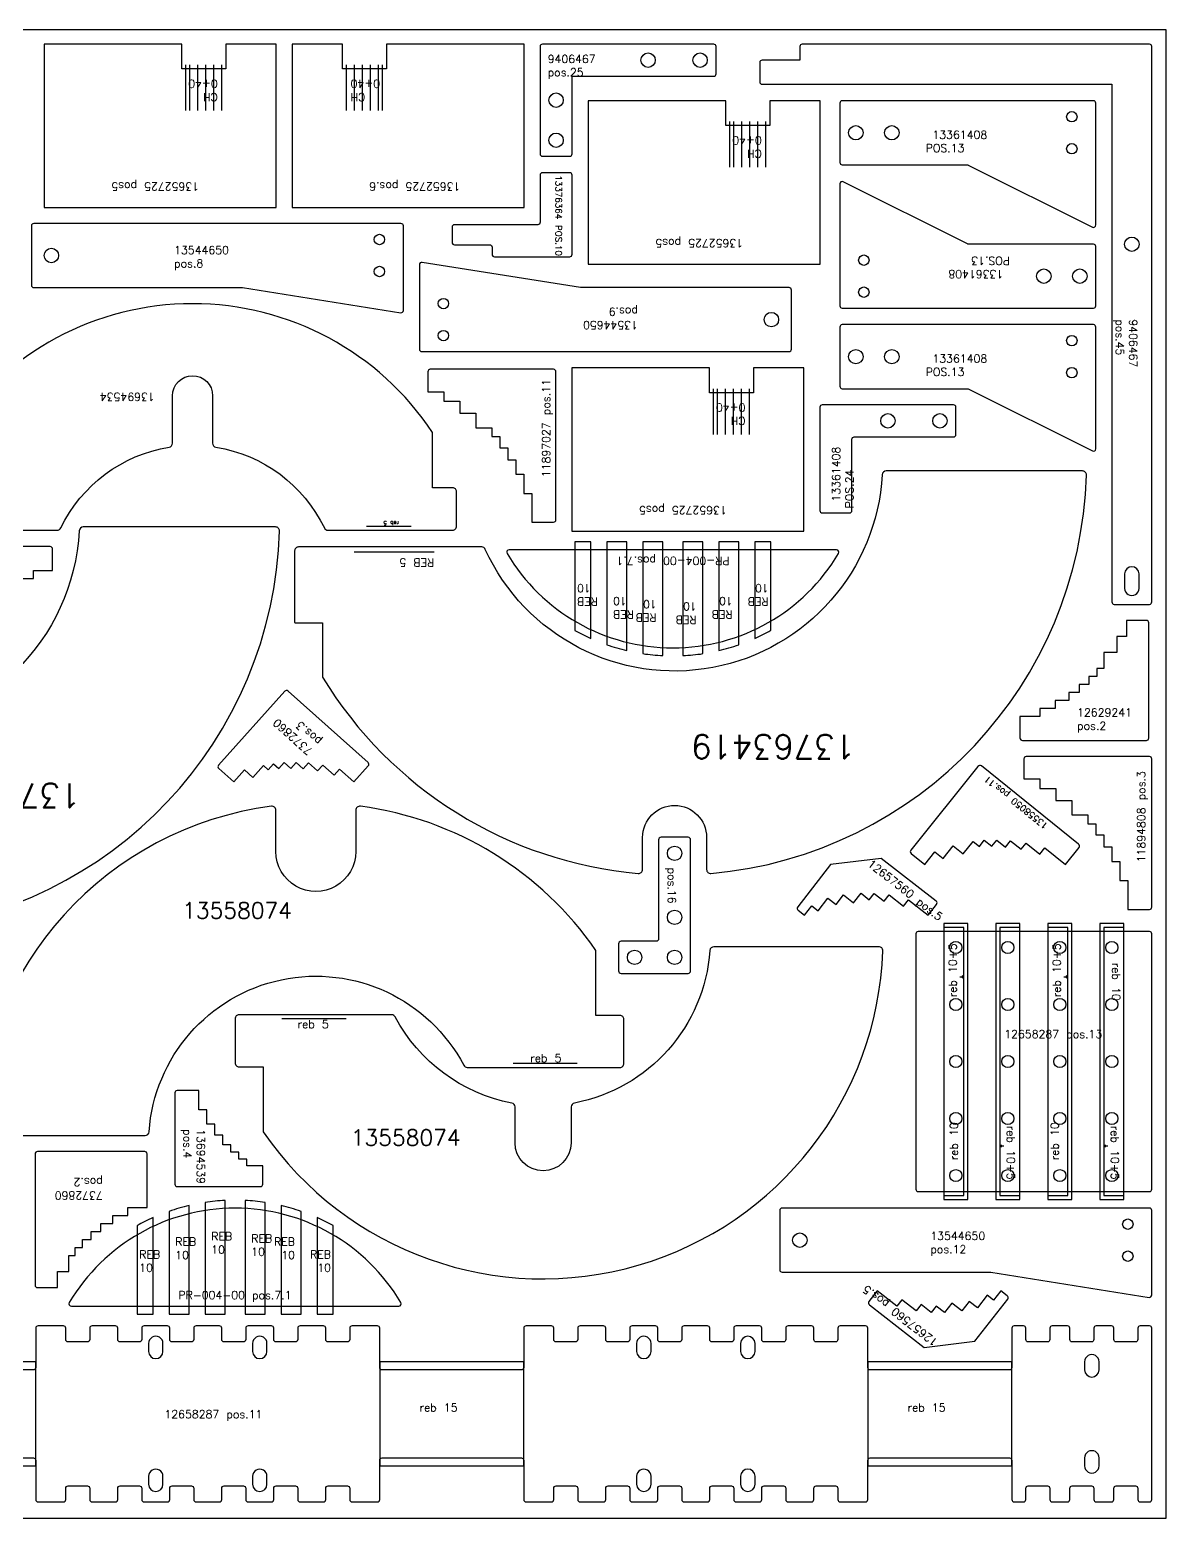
# Model space of a CAD drawing. Header units: millimetres. Extents: x 2625 to 5125, y -105 to 1860.
# Drawn here: x 3704 to 5125, y 0 to 1860 of the extents above; entities that cross this region are included whole.
import ezdxf

# ---------------------------------------------------------------- set-up
doc = ezdxf.new("R2010")
doc.units = ezdxf.units.MM
for name, color, linetype in [('11894808', 7, 'Continuous'), ('11897027', 7, 'Continuous'), ('12629241', 7, 'Continuous'), ('12657560', 7, 'Continuous'), ('12658287', 7, 'Continuous'), ('13361408v0', 7, 'Continuous'), ('13376364v01', 7, 'Continuous'), ('13544650v0', 7, 'Continuous'), ('13558074', 7, 'Continuous'), ('13694534', 7, 'Continuous'), ('13694539', 7, 'Continuous'), ('13723712v0', 7, 'Continuous'), ('13760863', 7, 'Continuous'), ('13763419', 7, 'Continuous'), ('Chanfro', 7, 'Continuous'), ('Des.', 7, 'Continuous'), ('PR-004-00', 7, 'Continuous'), ('Rebaixo', 7, 'Continuous'), ('sheet', 24, 'Continuous'), ('Texto', 7, 'Continuous')]:
    doc.layers.add(name, color=color, linetype=linetype)
doc.styles.get("Standard").update_dxf_attribs({"font": 'txt.shx'})

msp = doc.modelspace()

# ---------------------------------------------------------------- linework, layer by layer
at = {"color": 2}
for points in [[(3722.4, 1638), (4012.4, 1638), (4012.4, 1842), (3949.4, 1842), (3949.4, 1811), (3894.4, 1811), (3894.4, 1842), (3722.4, 1842)], [(4322.4, 1638), (4322.4, 1842), (4150.4, 1842), (4150.4, 1811), (4095.4, 1811), (4095.4, 1842), (4032.4, 1842), (4032.4, 1638)], [(4402.4, 1567.3), (4692.4, 1567.3), (4692.4, 1771.3), (4629.4, 1771.3), (4629.4, 1740.3), (4574.4, 1740.3), (4574.4, 1771.3), (4402.4, 1771.3)], [(4382.1, 1233.4), (4672.1, 1233.4), (4672.1, 1437.4), (4609.1, 1437.4), (4609.1, 1406.4), (4554.1, 1406.4), (4554.1, 1437.4), (4382.1, 1437.4)]]:
    msp.add_lwpolyline(points, close=True, dxfattribs=at)
for points in [[(4109.6, 920.1), (4127.5, 940.2, 0.414214), (4127.3, 944.4), (4027.3, 1033.7, 0.414214), (4023.1, 1033.4), (3940.5, 941, 0.414214), (3940.8, 936.7), (3959.4, 920.1), (3972.7, 935), (3983.2, 925.7), (3996.5, 940.6), (4002.5, 935.2), (4009.1, 942.7), (4015.8, 936.7), (4022.5, 944.2), (4030.7, 936.8), (4037.4, 944.3), (4046.3, 936.3), (4053, 943.8), (4064.2, 933.8), (4070.8, 941.2), (4085, 928.6), (4091.7, 936)], [(3851.2, 388.2), (3851.2, 455.2, 0.414214), (3848.2, 458.2), (3714.2, 458.2, 0.414214), (3711.2, 455.2), (3711.2, 291.2, 0.414214), (3714.2, 288.2), (3739.2, 288.2), (3739.2, 308.2), (3753.2, 308.2), (3753.2, 328.2), (3761.2, 328.2), (3761.2, 338.2), (3770.2, 338.2), (3770.2, 348.2), (3781.2, 348.2), (3781.2, 358.2), (3793.2, 358.2), (3793.2, 368.2), (3808.2, 368.2), (3808.2, 378.2), (3827.2, 378.2), (3827.2, 388.2)]]:
    msp.add_lwpolyline(points, format="xyb", close=True, dxfattribs=at)
at = {"layer": '11894808', "color": 2}
msp.add_lwpolyline([(5107, 948.8, 0.414214), (5104, 951.8), (4950, 951.8, 0.414214), (4947, 948.8), (4947, 923.8), (4967, 923.8), (4967, 911.8), (4987, 911.8), (4987, 896.8), (5007, 896.8), (5007, 878.8), (5027, 878.8), (5027, 867.8), (5037, 867.8), (5037, 853.8), (5047, 853.8), (5047, 838.8), (5057, 838.8), (5057, 820.8), (5067, 820.8), (5067, 796.8), (5077, 796.8), (5077, 760.8), (5104, 760.8, 0.414214), (5107, 763.8)], format="xyb", close=True, dxfattribs=at)
at = {"layer": '11897027', "color": 2}
msp.add_lwpolyline([(4362.1, 1247.7), (4362.1, 1432.7, 0.414214), (4359.1, 1435.7), (4205.1, 1435.7, 0.414214), (4202.1, 1432.7), (4202.1, 1407.7), (4222.1, 1407.7), (4222.1, 1395.7), (4242.1, 1395.7), (4242.1, 1380.7), (4262.1, 1380.7), (4262.1, 1362.7), (4282.1, 1362.7), (4282.1, 1351.7), (4292.1, 1351.7), (4292.1, 1337.7), (4302.1, 1337.7), (4302.1, 1322.7), (4312.1, 1322.7), (4312.1, 1304.7), (4322.1, 1304.7), (4322.1, 1280.7), (4332.1, 1280.7), (4332.1, 1244.7), (4359.1, 1244.7, 0.414214)], format="xyb", close=True, dxfattribs=at)
at = {"layer": '12629241', "color": 2}
msp.add_lwpolyline([(4942.2, 1001.9), (4942.2, 974.9, 0.414214), (4945.2, 971.9), (5100.2, 971.9, 0.414214), (5103.2, 974.9), (5103.2, 1118.9, 0.414214), (5100.2, 1121.9), (5075.2, 1121.9), (5075.2, 1101.9), (5063.2, 1101.9), (5063.2, 1081.9), (5047.2, 1081.9), (5047.2, 1061.9), (5038.2, 1061.9), (5038.2, 1051.9), (5028.2, 1051.9), (5028.2, 1041.9), (5016.2, 1041.9), (5016.2, 1031.9), (5003.2, 1031.9), (5003.2, 1021.9), (4986.2, 1021.9), (4986.2, 1011.9), (4967.2, 1011.9), (4967.2, 1001.9)], format="xyb", close=True, dxfattribs=at)
at = {"layer": '12657560', "color": 2}
for points in [[(4827.4, 753.5), (4837.9, 767, 0.414214), (4837.3, 771.2), (4768.7, 824.6), (4705.5, 816.8), (4664.4, 763.9, 0.414214), (4664.9, 759.7), (4672.8, 753.5), (4682, 765.4), (4689.9, 759.2), (4702.2, 775), (4712.4, 767), (4721.7, 778.9), (4734.3, 769), (4743.5, 780.9), (4753.7, 772.9), (4759.9, 780.8), (4772.5, 770.9), (4778.7, 778.8), (4796.8, 764.7), (4803, 772.6)], [(4763.8, 284.3), (4753.3, 270.9, 0.414214), (4753.9, 266.7), (4822.5, 213.2), (4885.7, 221.1), (4926.8, 273.9, 0.414214), (4926.3, 278.1), (4918.4, 284.3), (4909.2, 272.4), (4901.3, 278.6), (4889, 262.8), (4878.8, 270.8), (4869.5, 259), (4856.9, 268.8), (4847.7, 257), (4837.4, 264.9), (4831.3, 257.1), (4818.7, 266.9), (4812.5, 259), (4794.4, 273.1), (4788.2, 265.2)]]:
    msp.add_lwpolyline(points, format="xyb", close=True, dxfattribs=at)
at = {"layer": '12658287', "color": 1}
for p, q in [((4921.8, 465.1), (4917, 465.1)), ((5051.8, 465.1), (5047, 465.1))]:
    msp.add_line(p, q, dxfattribs=at)
for points in [[(5104, 733.2), (4815, 733.2, 0.414214), (4812, 730.2), (4812, 411.2, 0.414214), (4815, 408.2), (5104, 408.2, 0.414214), (5107, 411.2), (5107, 730.2, 0.414214)], [(3853, 208.4, 0.999983), (3871, 208.4), (3871, 218.4, 1.000017), (3853, 218.4)], [(3983, 208.4, 0.999981), (4001, 208.4), (4001, 218.4, 1.000014), (3983, 218.4)], [(4463, 208.4, 0.999981), (4481, 208.4), (4481, 218.4, 1.000014), (4463, 218.4)], [(4593, 208.4, 0.999986), (4611, 208.4), (4611, 218.4, 0.99998), (4593, 218.4)], [(5023, 185.4, 0.999983), (5041, 185.4), (5041, 195.4, 1.000032), (5023, 195.4)], [(5041, 75.4, 1.000017), (5023, 75.4), (5023, 65.4, 1.000021), (5041, 65.4)], [(3871, 52.4, 1.000017), (3853, 52.4), (3853, 42.4, 0.999983), (3871, 42.4)], [(4001, 52.4, 1.000014), (3983, 52.4), (3983, 42.4, 0.999981), (4001, 42.4)], [(4481, 52.4, 1.000014), (4463, 52.4), (4463, 42.4, 0.999981), (4481, 42.4)], [(4611, 52.4, 0.99998), (4593, 52.4), (4593, 42.4, 0.999986), (4611, 42.4)]]:
    msp.add_lwpolyline(points, format="xyb", close=True, dxfattribs=at)
msp.add_lwpolyline([(3535, 75.4), (3709, 75.4, -0.414214), (3712, 72.4), (3712, 23.4, 0.414214), (3715, 20.4), (3746.5, 20.4, 0.414214), (3749.5, 23.4), (3749.5, 37.4, -0.414214), (3752.5, 40.4), (3776.5, 40.4, -0.414214), (3779.5, 37.4), (3779.5, 23.4, 0.414214), (3782.5, 20.4), (3811.5, 20.4, 0.414214), (3814.5, 23.4), (3814.5, 37.4, -0.414214), (3817.5, 40.4), (3841.5, 40.4, -0.414214), (3844.5, 37.4), (3844.5, 23.4, 0.414214), (3847.5, 20.4), (3876.5, 20.4, 0.414214), (3879.5, 23.4), (3879.5, 37.4, -0.414214), (3882.5, 40.4), (3906.5, 40.4, -0.414214), (3909.5, 37.4), (3909.5, 23.4, 0.414214), (3912.5, 20.4), (3941.5, 20.4, 0.414214), (3944.5, 23.4), (3944.5, 37.4, -0.414214), (3947.5, 40.4), (3971.5, 40.4, -0.414214), (3974.5, 37.4), (3974.5, 23.4, 0.414214), (3977.5, 20.4), (4006.5, 20.4, 0.414214), (4009.5, 23.4), (4009.5, 37.4, -0.414214), (4012.5, 40.4), (4036.5, 40.4, -0.414214), (4039.5, 37.4), (4039.5, 23.4, 0.414214), (4042.5, 20.4), (4071.5, 20.4, 0.414214), (4074.5, 23.4), (4074.5, 37.4, -0.414214), (4077.5, 40.4), (4101.5, 40.4, -0.414214), (4104.5, 37.4), (4104.5, 23.4, 0.414214), (4107.5, 20.4), (4139, 20.4, 0.414214), (4142, 23.4), (4142, 72.4, -0.414214), (4145, 75.4), (4319, 75.4, -0.414214), (4322, 72.4), (4322, 23.4, 0.414214), (4325, 20.4), (4356.5, 20.4, 0.414214), (4359.5, 23.4), (4359.5, 37.4, -0.414214), (4362.5, 40.4), (4386.5, 40.4, -0.414214), (4389.5, 37.4), (4389.5, 23.4, 0.414214), (4392.5, 20.4), (4421.5, 20.4, 0.414214), (4424.5, 23.4), (4424.5, 37.4, -0.414214), (4427.5, 40.4), (4451.5, 40.4, -0.414214), (4454.5, 37.4), (4454.5, 23.4, 0.414214), (4457.5, 20.4), (4486.5, 20.4, 0.414214), (4489.5, 23.4), (4489.5, 37.4, -0.414214), (4492.5, 40.4), (4516.5, 40.4, -0.414214), (4519.5, 37.4), (4519.5, 23.4, 0.414214), (4522.5, 20.4), (4551.5, 20.4, 0.414214), (4554.5, 23.4), (4554.5, 37.4, -0.414214), (4557.5, 40.4), (4581.5, 40.4, -0.414214), (4584.5, 37.4), (4584.5, 23.4, 0.414214), (4587.5, 20.4), (4616.5, 20.4, 0.414214), (4619.5, 23.4), (4619.5, 37.4, -0.414214), (4622.5, 40.4), (4646.5, 40.4, -0.414214), (4649.5, 37.4), (4649.5, 23.4, 0.414214), (4652.5, 20.4), (4681.5, 20.4, 0.414214), (4684.5, 23.4), (4684.5, 37.4, -0.414214), (4687.5, 40.4), (4711.5, 40.4, -0.414214), (4714.5, 37.4), (4714.5, 23.4, 0.414214), (4717.5, 20.4), (4749, 20.4, 0.414214), (4752, 23.4), (4752, 72.4, -0.414214), (4755, 75.4), (4929, 75.4, -0.414214), (4932, 72.4), (4932, 23.4, 0.414214), (4935, 20.4), (4946.5, 20.4, 0.414214), (4949.5, 23.4), (4949.5, 37.4, -0.414214), (4952.5, 40.4), (4976.5, 40.4, -0.414214), (4979.5, 37.4), (4979.5, 23.4, 0.414214), (4982.5, 20.4), (5001.5, 20.4, 0.414214), (5004.5, 23.4), (5004.5, 37.4, -0.414214), (5007.5, 40.4), (5031.5, 40.4, -0.414214), (5034.5, 37.4), (5034.5, 23.4, 0.414214), (5037.5, 20.4), (5056.5, 20.4, 0.414214), (5059.5, 23.4), (5059.5, 37.4, -0.414214), (5062.5, 40.4), (5086.5, 40.4, -0.414214), (5089.5, 37.4), (5089.5, 23.4, 0.414214), (5092.5, 20.4), (5104, 20.4, 0.414214), (5107, 23.4), (5107, 237.4, 0.414214), (5104, 240.4), (5092.5, 240.4, 0.414214), (5089.5, 237.4), (5089.5, 223.4, -0.414214), (5086.5, 220.4), (5062.5, 220.4, -0.414214), (5059.5, 223.4), (5059.5, 237.4, 0.414214), (5056.5, 240.4), (5037.5, 240.4, 0.414214), (5034.5, 237.4), (5034.5, 223.4, -0.414214), (5031.5, 220.4), (5007.5, 220.4, -0.414214), (5004.5, 223.4), (5004.5, 237.4, 0.414214), (5001.5, 240.4), (4982.5, 240.4, 0.414214), (4979.5, 237.4), (4979.5, 223.4, -0.414214), (4976.5, 220.4), (4952.5, 220.4, -0.414214), (4949.5, 223.4), (4949.5, 237.4, 0.414214), (4946.5, 240.4), (4935, 240.4, 0.414214), (4932, 237.4), (4932, 188.4, -0.414214), (4929, 185.4), (4755, 185.4, -0.414214), (4752, 188.4), (4752, 237.4, 0.414214), (4749, 240.4), (4717.5, 240.4, 0.414214), (4714.5, 237.4), (4714.5, 223.4, -0.414214), (4711.5, 220.4), (4687.5, 220.4, -0.414214), (4684.5, 223.4), (4684.5, 237.4, 0.414214), (4681.5, 240.4), (4652.5, 240.4, 0.414214), (4649.5, 237.4), (4649.5, 223.4, -0.414214), (4646.5, 220.4), (4622.5, 220.4, -0.414214), (4619.5, 223.4), (4619.5, 237.4, 0.414214), (4616.5, 240.4), (4587.5, 240.4, 0.414214), (4584.5, 237.4), (4584.5, 223.4, -0.414214), (4581.5, 220.4), (4557.5, 220.4, -0.414214), (4554.5, 223.4), (4554.5, 237.4, 0.414214), (4551.5, 240.4), (4522.5, 240.4, 0.414214), (4519.5, 237.4), (4519.5, 223.4, -0.414214), (4516.5, 220.4), (4492.5, 220.4, -0.414214), (4489.5, 223.4), (4489.5, 237.4, 0.414214), (4486.5, 240.4), (4457.5, 240.4, 0.414214), (4454.5, 237.4), (4454.5, 223.4, -0.414214), (4451.5, 220.4), (4427.5, 220.4, -0.414214), (4424.5, 223.4), (4424.5, 237.4, 0.414214), (4421.5, 240.4), (4392.5, 240.4, 0.414214), (4389.5, 237.4), (4389.5, 223.4, -0.414214), (4386.5, 220.4), (4362.5, 220.4, -0.414214), (4359.5, 223.4), (4359.5, 237.4, 0.414214), (4356.5, 240.4), (4325, 240.4, 0.414214), (4322, 237.4), (4322, 188.4, -0.414214), (4319, 185.4), (4145, 185.4, -0.414214), (4142, 188.4), (4142, 237.4, 0.414214), (4139, 240.4), (4107.5, 240.4, 0.414214), (4104.5, 237.4), (4104.5, 223.4, -0.414214), (4101.5, 220.4), (4077.5, 220.4, -0.414214), (4074.5, 223.4), (4074.5, 237.4, 0.414214), (4071.5, 240.4), (4042.5, 240.4, 0.414214), (4039.5, 237.4), (4039.5, 223.4, -0.414214), (4036.5, 220.4), (4012.5, 220.4, -0.414214), (4009.5, 223.4), (4009.5, 237.4, 0.414214), (4006.5, 240.4), (3977.5, 240.4, 0.414214), (3974.5, 237.4), (3974.5, 223.4, -0.414214), (3971.5, 220.4), (3947.5, 220.4, -0.414214), (3944.5, 223.4), (3944.5, 237.4, 0.414214), (3941.5, 240.4), (3912.5, 240.4, 0.414214), (3909.5, 237.4), (3909.5, 223.4, -0.414214), (3906.5, 220.4), (3882.5, 220.4, -0.414214), (3879.5, 223.4), (3879.5, 237.4, 0.414214), (3876.5, 240.4), (3847.5, 240.4, 0.414214), (3844.5, 237.4), (3844.5, 223.4, -0.414214), (3841.5, 220.4), (3817.5, 220.4, -0.414214), (3814.5, 223.4), (3814.5, 237.4, 0.414214), (3811.5, 240.4), (3782.5, 240.4, 0.414214), (3779.5, 237.4), (3779.5, 223.4, -0.414214), (3776.5, 220.4), (3752.5, 220.4, -0.414214), (3749.5, 223.4), (3749.5, 237.4, 0.414214), (3746.5, 240.4), (3715, 240.4, 0.414214), (3712, 237.4), (3712, 188.4, -0.414214), (3709, 185.4), (3535, 185.4, -0.414214)], format="xyb", dxfattribs=at)
at = {"layer": '12658287', "color": 1, "linetype": 'Continuous', "lineweight": 25}
for centre in [(4862, 713.2), (4927, 713.2), (4992, 713.2), (5057, 713.2), (4862, 642), (4927, 642), (4992, 642), (5057, 642), (4862, 570.7), (4927, 570.7), (4992, 570.7), (5057, 570.7), (4862, 499.5), (4927, 499.5), (4992, 499.5), (5057, 499.5), (4862, 428.2), (4927, 428.2), (4992, 428.2), (5057, 428.2)]:
    msp.add_circle(centre, 7.5, dxfattribs=at)
at = {"layer": '13361408v0', "color": 2}
for points in [[(4717, 1694.3, 0.414214), (4720, 1691.3), (4876.3, 1691.3, -0.116434), (4877.6, 1690.9), (5032.7, 1613.4, 0.557537), (5037, 1616.1), (5037, 1768.3, 0.414214), (5034, 1771.3), (4720, 1771.3, 0.414214), (4717, 1768.3)], [(5037, 1589.1, 0.414214), (5034, 1592.1), (4877.7, 1592.1, -0.116434), (4876.4, 1592.5), (4721.3, 1670, 0.557537), (4717, 1667.3), (4717, 1515.1, 0.414214), (4720, 1512.1), (5034, 1512.1, 0.414214), (5037, 1515.1)], [(4717, 1414.5, 0.414214), (4720, 1411.5), (4876.3, 1411.5, -0.116434), (4877.6, 1411.2), (5032.7, 1333.7, 0.557537), (5037, 1336.3), (5037, 1488.5, 0.414214), (5034, 1491.5), (4720, 1491.5, 0.414214), (4717, 1488.5)], [(4695.1, 1256.3), (4729.1, 1256.3, 0.414214), (4732.1, 1259.3), (4732.1, 1348.3, -0.414214), (4735.1, 1351.3), (4859.1, 1351.3, 0.414214), (4862.1, 1354.3), (4862.1, 1388.3, 0.414214), (4859.1, 1391.3), (4695.1, 1391.3, 0.414214), (4692.1, 1388.3), (4692.1, 1259.3, 0.414214)]]:
    msp.add_lwpolyline(points, format="xyb", close=True, dxfattribs=at)
for centre, radius in [((5007, 1751.3), 6.5), ((4737, 1731.3), 9), ((4782, 1731.3), 9), ((5007, 1711.3), 6.5), ((4747, 1572.1), 6.5), ((4972, 1552.1), 9), ((5017, 1552.1), 9), ((4747, 1532.1), 6.5), ((5007, 1471.5), 6.5), ((4737, 1451.5), 9), ((4782, 1451.5), 9), ((5007, 1431.5), 6.5), ((4777.1, 1371.3), 9), ((4842.1, 1371.3), 9)]:
    msp.add_circle(centre, radius, dxfattribs=at)
at = {"layer": '13376364v01', "color": 2}
msp.add_lwpolyline([(4379.4, 1681.4), (4345.4, 1681.4, 0.414214), (4342.4, 1678.4), (4342.4, 1619.4, -0.414214), (4339.4, 1616.4), (4235.4, 1616.4, 0.414214), (4232.4, 1613.4), (4232.4, 1594.4, 0.414214), (4235.4, 1591.4), (4279.4, 1591.4, -0.414214), (4282.4, 1588.4), (4282.4, 1579.4, 0.414214), (4285.4, 1576.4), (4379.4, 1576.4, 0.414214), (4382.4, 1579.4), (4382.4, 1678.4, 0.414214)], format="xyb", close=True, dxfattribs=at)
at = {"layer": '13544650v0', "color": 2}
for points in [[(3706.5, 1540.9, 0.414214), (3709.5, 1537.9), (3969.8, 1537.9, -0.039399), (3970.3, 1537.8), (4168.1, 1506.4, 0.461138), (4171.5, 1509.4), (4171.5, 1614.9, 0.414214), (4168.5, 1617.9), (3709.5, 1617.9, 0.414214), (3706.5, 1614.9)], [(4656.5, 1534.8, 0.414214), (4653.5, 1537.8), (4393.2, 1537.8, -0.039399), (4392.8, 1537.9), (4195, 1569.3, 0.461138), (4191.5, 1566.3), (4191.5, 1460.8, 0.414214), (4194.5, 1457.8), (4653.5, 1457.8, 0.414214), (4656.5, 1460.8)], [(4642, 310.5, 0.414214), (4645, 307.5), (4905.3, 307.5, -0.039399), (4905.8, 307.4), (5103.5, 276, 0.461138), (5107, 279), (5107, 384.5, 0.414214), (5104, 387.5), (4645, 387.5, 0.414214), (4642, 384.5)]]:
    msp.add_lwpolyline(points, format="xyb", close=True, dxfattribs=at)
for centre, radius in [((4141.5, 1597.9), 6.5), ((3731.5, 1577.9), 9), ((4141.5, 1557.9), 6.5), ((4221.5, 1517.8), 6.5), ((4631.5, 1497.8), 9), ((4221.5, 1477.8), 6.5), ((5077, 367.5), 6.5), ((4667, 347.5), 9), ((5077, 327.5), 6.5)]:
    msp.add_circle(centre, radius, dxfattribs=at)
at = {"layer": '13558074', "color": 2}
for points in [[(4442.1, 563.3, 0.414214), (4447.1, 568.3), (4447.1, 623.3, 0.414214), (4442.1, 628.3), (4412.1, 628.3), (4412.1, 709.4, 0.212169), (4117.8, 889.7, 0.453224), (4112.1, 884.7), (4112.1, 833.3, -1.000001), (4012.1, 833.3), (4012.1, 884.7, 0.453224), (4006.5, 889.7, 0.36609), (3637.4, 483.5, 0.424715), (3642.4, 478.3), (3848.7, 478.3, 0.393813), (3853.6, 483, -0.75439), (4246.9, 566, 0.27799), (4251.3, 563.3)], [(4156.9, 629.1), (3966.1, 629.1, 0.414214), (3961.1, 624.1), (3961.1, 569.1, 0.414214), (3966.1, 564.1), (3996.1, 564.1), (3996.1, 483, 0.722503), (4770.8, 709, 0.424715), (4765.8, 714.1), (4559.6, 714.1, 0.393813), (4554.6, 709.5, -0.340466), (4385.2, 518.8, 0.360156), (4381.1, 513.9), (4381.1, 469.1, -0.999995), (4311.1, 469.1), (4311.1, 513.9, 0.360156), (4307.1, 518.8, -0.227968), (4161.3, 626.5, 0.27799)]]:
    msp.add_lwpolyline(points, format="xyb", close=True, dxfattribs=at)
at = {"layer": '13694534', "color": 2}
msp.add_lwpolyline([(4077.2, 1234.7), (4233, 1234.7, 0.414214), (4238, 1239.7), (4238, 1282.7, 0.414214), (4233, 1287.7), (4208, 1287.7), (4208, 1356.7, 0.536675), (3608, 1356.7), (3608, 1287.7), (3583, 1287.7, 0.414214), (3578, 1282.7), (3578, 1239.7, 0.414214), (3583, 1234.7), (3738.8, 1234.7, 0.287408), (3743.3, 1237.5, -0.244504), (3878.8, 1338.4, 0.368017), (3883, 1343.3), (3883, 1402.7, -0.999993), (3933, 1402.7), (3933, 1343.3, 0.368017), (3937.2, 1338.4, -0.244504), (4072.7, 1237.5, 0.287408)], format="xyb", close=True, dxfattribs=at)
at = {"layer": '13694539', "color": 2}
for points in [[(3733, 1184.1), (3733, 1211.1, 0.414214), (3730, 1214.1), (3616, 1214.1, 0.414214), (3613, 1211.1), (3613, 1107.1, 0.414214), (3616, 1104.1), (3639, 1104.1), (3639, 1124.1), (3647, 1124.1), (3647, 1134.1), (3656, 1134.1), (3656, 1144.1), (3665, 1144.1), (3665, 1154.1), (3677, 1154.1), (3677, 1164.1), (3691, 1164.1), (3691, 1174.1), (3709, 1174.1), (3709, 1184.1)], [(3915.8, 534.5), (3888.8, 534.5, 0.414214), (3885.8, 531.5), (3885.8, 417.5, 0.414214), (3888.8, 414.5), (3992.8, 414.5, 0.414214), (3995.8, 417.5), (3995.8, 440.5), (3975.8, 440.5), (3975.8, 448.5), (3965.8, 448.5), (3965.8, 457.5), (3955.8, 457.5), (3955.8, 466.5), (3945.8, 466.5), (3945.8, 478.5), (3935.8, 478.5), (3935.8, 492.5), (3925.8, 492.5), (3925.8, 510.5), (3915.8, 510.5)]]:
    msp.add_lwpolyline(points, format="xyb", close=True, dxfattribs=at)
at = {"layer": '13723712v0', "color": 2}
msp.add_lwpolyline([(4530.5, 683.9), (4530.5, 847.9, 0.414214), (4527.5, 850.9), (4493.5, 850.9, 0.414214), (4490.5, 847.9), (4490.5, 723.9, -0.414214), (4487.5, 720.9), (4443.5, 720.9, 0.414214), (4440.5, 717.9), (4440.5, 683.9, 0.414214), (4443.5, 680.9), (4527.5, 680.9, 0.414214)], format="xyb", close=True, dxfattribs=at)
for centre in [(4510.5, 830.9), (4510.5, 750.9), (4460.5, 700.9), (4510.5, 700.9)]:
    msp.add_circle(centre, 9, dxfattribs=at)
at = {"layer": '13760863', "color": 2}
msp.add_lwpolyline([(3061.8, 1048.7), (3061.8, 981.1, 0.238363), (3456.3, 735.7, 0.440334), (3461.8, 740.7), (3461.8, 780.7, -0.999997), (3541.8, 780.7), (3541.8, 740.7, 0.440334), (3547.2, 735.7, 0.380126), (4016.6, 1233.6, 0.422856), (4011.6, 1238.7), (3771.4, 1238.7, 0.398025), (3766.4, 1234, -0.911263), (3239, 1214.4, 0.376631), (3234.1, 1218.7), (3031.8, 1218.7, 0.414214), (3026.8, 1213.7), (3026.8, 1049.7, 0.000528), (3027.2, 1048.7)], format="xyb", close=True, dxfattribs=at)
at = {"layer": '13763419', "color": 2}
msp.add_lwpolyline([(4035.5, 1119.7, 0.000528), (4035.9, 1118.7), (4070.5, 1118.7), (4070.5, 1051, 0.238363), (4465, 805.7, 0.440334), (4470.5, 810.7), (4470.5, 850.7, -0.999998), (4550.5, 850.7), (4550.5, 810.7, 0.440334), (4555.9, 805.7, 0.380126), (5025.2, 1303.5, 0.422856), (5020.2, 1308.7), (4775, 1308.7, 0.397721), (4770, 1304, -0.782902), (4273.9, 1210.7, 0.293722), (4269.4, 1213.7), (4040.5, 1213.7, 0.414214), (4035.5, 1208.7)], format="xyb", close=True, dxfattribs=at)
at = {"layer": 'Chanfro', "color": 2}
for p, q in [((3899.4, 1759), (3899.4, 1816)), ((3904.4, 1759), (3904.4, 1816)), ((3914.4, 1759), (3914.4, 1816)), ((3924.4, 1759), (3924.4, 1816)), ((3934.4, 1759), (3934.4, 1816)), ((3944.4, 1759), (3944.4, 1816)), ((4100.4, 1759), (4100.4, 1816)), ((4110.4, 1759), (4110.4, 1816)), ((4120.4, 1759), (4120.4, 1816)), ((4130.4, 1759), (4130.4, 1816)), ((4140.4, 1759), (4140.4, 1816)), ((4145.4, 1759), (4145.4, 1816)), ((4579.4, 1688.3), (4579.4, 1745.3)), ((4584.4, 1688.3), (4584.4, 1745.3)), ((4594.4, 1688.3), (4594.4, 1745.3)), ((4604.4, 1688.3), (4604.4, 1745.3)), ((4614.4, 1688.3), (4614.4, 1745.3)), ((4624.4, 1688.3), (4624.4, 1745.3)), ((4559.1, 1354.4), (4559.1, 1411.4)), ((4564.1, 1354.4), (4564.1, 1411.4)), ((4574.1, 1354.4), (4574.1, 1411.4)), ((4584.1, 1354.4), (4584.1, 1411.4)), ((4594.1, 1354.4), (4594.1, 1411.4)), ((4604.1, 1354.4), (4604.1, 1411.4))]:
    msp.add_line(p, q, dxfattribs=at)
at = {"layer": 'Des.', "color": 2}
for points in [[(4382.4, 1802), (4559.4, 1802, 0.414214), (4562.4, 1805), (4562.4, 1839, 0.414214), (4559.4, 1842), (4345.4, 1842, 0.414214), (4342.4, 1839), (4342.4, 1705, 0.414214), (4345.4, 1702), (4379.4, 1702, 0.414214), (4382.4, 1705)], [(5107, 1839, 0.414214), (5104, 1842), (4670, 1842, 0.414214), (4667, 1839), (4667, 1822), (4620, 1822, 0.414214), (4617, 1819), (4617, 1795, 0.414214), (4620, 1792), (5057, 1792), (5057, 1145, 0.414214), (5060, 1142), (5104, 1142, 0.414214), (5107, 1145)], [(5091, 1162), (5091, 1180, 0.999993), (5073, 1180), (5073, 1162, 1.000007)], [(5016, 838.1, 0.414214), (5015.5, 842.3), (4893.9, 940, 0.414214), (4889.7, 939.5), (4805.8, 835, 0.414214), (4806.2, 830.8), (4823.4, 817.1), (4835.9, 832.6), (4846.1, 824.5), (4858.6, 840.1), (4871.1, 830.1), (4883.6, 845.7), (4891.4, 839.4), (4897.6, 847.2), (4907, 839.7), (4913.3, 847.5), (4924.2, 838.7), (4930.4, 846.5), (4943.7, 835.9), (4950, 843.7), (4967.1, 829.9), (4973.4, 837.7), (4999.1, 817.1)]]:
    msp.add_lwpolyline(points, format="xyb", close=True, dxfattribs=at)
for centre in [(4477.4, 1822), (4542.4, 1822), (4362.4, 1772), (4362.4, 1722), (5082, 1592)]:
    msp.add_circle(centre, 9, dxfattribs=at)
at = {"layer": 'PR-004-00', "color": 3}
for points in [[(4303.6, 1210.1, 0.581415), (4301, 1205.6, 0.569264), (4715.5, 1205.6, 0.581415), (4712.9, 1210.1)], [(4165.8, 265, 0.581415), (4168.4, 269.5, 0.569264), (3753.9, 269.5, 0.581415), (3756.5, 265)]]:
    msp.add_lwpolyline(points, format="xyb", close=True, dxfattribs=at)
at = {"layer": 'Rebaixo', "color": 2}
for p, q in [((4125.2, 1239.7), (4181.4, 1239.7)), ((4210.1, 1207.1), (4109.9, 1207.1)), ((4099.8, 623.9), (4019.4, 623.9)), ((4308.5, 568.6), (4388.8, 568.6))]:
    msp.add_line(p, q, dxfattribs=at)
at = {"layer": 'Rebaixo', "color": 1}
for p, q in [((4867.2, 676.4), (4872, 676.4)), ((4997.2, 676.4), (5002, 676.4))]:
    msp.add_line(p, q, dxfattribs=at)
at = {"layer": 'Rebaixo', "color": 3}
for points in [[(4405.8, 1220.1), (4385.8, 1220.1), (4385.8, 1109.5, 0.022298), (4405.8, 1099.5)], [(4450.8, 1220.1), (4425.8, 1220.1), (4425.8, 1091.5, 0.025948), (4450.8, 1084.3)], [(4495.8, 1220.1), (4470.8, 1220.1), (4470.8, 1080.4, 0.02504), (4495.8, 1077.9)], [(4545.8, 1220.1), (4520.8, 1220.1), (4520.8, 1077.9, 0.025041), (4545.8, 1080.4)], [(4590.8, 1220.1), (4565.8, 1220.1), (4565.8, 1084.3, 0.025951), (4590.8, 1091.6)], [(4630.8, 1220.1), (4610.8, 1220.1), (4610.8, 1099.5, 0.022303), (4630.8, 1109.6)], [(3878.6, 255), (3903.6, 255), (3903.6, 390.8, 0.025951), (3878.6, 383.5)], [(3923.6, 255), (3948.6, 255), (3948.6, 397.2, 0.025041), (3923.6, 394.6)], [(3973.6, 255), (3998.6, 255), (3998.6, 394.7, 0.02504), (3973.6, 397.2)], [(4018.6, 255), (4043.6, 255), (4043.6, 383.5, 0.025948), (4018.6, 390.8)], [(3838.6, 255), (3858.6, 255), (3858.6, 375.6, 0.022303), (3838.6, 365.5)], [(4063.6, 255), (4083.6, 255), (4083.6, 365.6, 0.022298), (4063.6, 375.6)]]:
    msp.add_lwpolyline(points, format="xyb", close=True, dxfattribs=at)
at = {"layer": 'Rebaixo', "color": 1}
for points in [[(4877, 743.2), (4847, 743.2), (4847, 398.2), (4877, 398.2)], [(4847, 403.2), (4872, 403.2), (4872, 738.2), (4847, 738.2)], [(4912, 398.2), (4942, 398.2), (4942, 743.2), (4912, 743.2)], [(4942, 738.2), (4917, 738.2), (4917, 403.2), (4942, 403.2)], [(5007, 743.2), (4977, 743.2), (4977, 398.2), (5007, 398.2)], [(4977, 403.2), (5002, 403.2), (5002, 738.2), (4977, 738.2)], [(5042, 398.2), (5072, 398.2), (5072, 743.2), (5042, 743.2)], [(5072, 738.2), (5047, 738.2), (5047, 403.2), (5072, 403.2)], [(4872, 676.4), (4869.9, 677.6), (4869.9, 675.2)], [(5002, 676.4), (4999.9, 677.6), (4999.9, 675.2)], [(4917, 465.1), (4919.1, 463.9), (4919.1, 466.3)], [(5047, 465.1), (5049.1, 463.9), (5049.1, 466.3)], [(3532, 195.4), (3532, 65.4), (3712, 65.4), (3712, 195.4)], [(4142, 195.4), (4142, 65.4), (4322, 65.4), (4322, 195.4)], [(4752, 195.4), (4752, 65.4), (4932, 65.4), (4932, 195.4)]]:
    msp.add_lwpolyline(points, close=True, dxfattribs=at)
at = {"layer": 'sheet', "color": 7}
msp.add_lwpolyline([(2625, 0), (5125, 0), (5125, 1860), (2625, 1860)], close=True, dxfattribs=at)

# ---------------------------------------------------------------- texts
at = {"layer": 'Chanfro', "color": 2, "char_height": 10, "width": 32.324, "rotation": 180}
for s, insert, attachment_point in [('{\\W1.79937; }CH \\P{\\W0.271251; }0+40', (3939.4, 1770.8), 1), ('CH 0+40', (4105.5, 1770.8), 3), ('{\\W1.79937; }CH \\P{\\W0.271251; }0+40', (4619.4, 1700.1), 1), ('{\\W1.79937; }CH \\P{\\W0.271251; }0+40', (4599, 1366.2), 1)]:
    msp.add_mtext(s, dxfattribs=dict(at, insert=insert, attachment_point=attachment_point))
at = {"layer": 'Rebaixo', "color": 2, "rotation": 180}
for s, insert, char_height, width, attachment_point in [('reb 5', (4146.4, 1246), 5, 41.713, 9), ('{\\W7.917248; }REB 5', (4210.1, 1189.3), 10, 100.176, 1)]:
    msp.add_mtext(s, dxfattribs=dict(at, insert=insert, char_height=char_height, width=width, attachment_point=attachment_point))
at = {"layer": 'Rebaixo', "color": 3, "char_height": 10, "rotation": 180}
for s, insert, attachment_point in [('REB\\P10', (4388.5, 1140.4), 3), ('REB\\P 10', (4628.1, 1140.4), 1), ('REB\\P10', (4433.5, 1124.5), 3), ('REB\\P 10', (4488.1, 1120.4), 1), ('REB\\P 10', (4538.1, 1117.8), 1), ('REB\\P 10', (4583.1, 1124.5), 1)]:
    msp.add_mtext_dynamic_manual_height_columns(s, width=13.307, gutter_width=12.5, heights=[0], dxfattribs=dict(at, insert=insert, attachment_point=attachment_point))
at = {"layer": 'Rebaixo', "color": 1, "char_height": 10, "attachment_point": 1}
for s, width, insert, rotation in [('reb 10+5', 119.338, (4853.1, 651), 90), ('reb 10+5', 119.338, (4983.1, 651), 90), ('reb 10', 89.19, (5067.3, 694.1), 270), ('reb 10', 89.19, (4854.7, 447.3), 90), ('reb 10+5', 119.338, (4935.9, 490.4), 270), ('reb 10', 89.19, (4980.6, 447.3), 90), ('reb 10+5', 119.338, (5065.9, 490.4), 270)]:
    msp.add_mtext_dynamic_manual_height_columns(s, width=width, gutter_width=12.5, heights=[0], dxfattribs=dict(at, insert=insert, rotation=rotation))
at = {"layer": 'Rebaixo', "color": 2, "char_height": 10, "width": 42.63}
for insert, attachment_point in [((4078.2, 612.4), 9), ((4330.1, 580), 1)]:
    msp.add_mtext('reb 5', dxfattribs=dict(at, insert=insert, attachment_point=attachment_point))
at = {"layer": 'Rebaixo', "color": 3, "char_height": 10}
for s, insert, attachment_point in [('REB\\P 10', (3931.3, 357.3), 1), ('REB\\P 10', (3981.3, 354.7), 1), ('REB\\P 10', (3886.3, 350.6), 1), ('REB\\P10', (4036, 350.6), 3), ('REB\\P 10', (3841.3, 334.7), 1), ('REB\\P10', (4081, 334.7), 3)]:
    msp.add_mtext_dynamic_manual_height_columns(s, width=13.307, gutter_width=12.5, heights=[0], dxfattribs=dict(at, insert=insert, attachment_point=attachment_point))
at = {"layer": 'Rebaixo', "color": 1, "char_height": 10, "attachment_point": 1}
for insert in [(4191.7, 143.3), (4801.7, 143.3)]:
    msp.add_mtext_dynamic_manual_height_columns('reb 15', width=89.19, gutter_width=12.5, heights=[0], dxfattribs=dict(at, insert=insert))
at = {"layer": 'Texto', "color": 2, "attachment_point": 1}
for s, insert, char_height, width in [('9406467 pos.25', (4351.8, 1828.5), 10, 101.669), ('{\\W0.942444; }13361408 POS.13', (4824.3, 1733.8), 10, 120.119), ('13544650\\Ppos.8', (3884.9, 1589.7), 10, 103.504), ('{\\W0.942444; }13361408 POS.13', (4824.3, 1454.1), 10, 120.119), ('12629241 \\P{\\W0.535839; }pos.2', (5013.6, 1011.9), 10, 36.677), ('13558074', (3895, 769.5), 20, 421.248), ('13558074', (4105.8, 485.6), 20, 421.248), ('13544650\\Ppos.12', (4830.1, 357.8), 10, 103.504)]:
    msp.add_mtext(s, dxfattribs=dict(at, insert=insert, char_height=char_height, width=width))
at = {"layer": 'Texto', "color": 2}
for s, insert, char_height, width, attachment_point, rotation in [('13376364 POS.10', (4369.6, 1678.1), 8, 165.283, 1, 270), ('13652725 pos5', (3916.1, 1659), 10, 122.875, 1, 180), ('13652725 pos.6', (4128.8, 1659), 10, 122.875, 3, 180), ('13652725 pos5', (4596.1, 1588.3), 10, 122.875, 1, 180), ('{\\W0.942444; }13361408 POS.13', (4929.7, 1549.6), 10, 120.119, 1, 180), ('13544650\\Ppos.9', (4464.6, 1486), 10, 103.504, 1, 180), ('9406467 pos.45', (5088.8, 1498.2), 10, 101.669, 1, 270), ('\\pt90;11897027 pos.11', (4344.9, 1300.9), 10, 121.437, 1, 90), ('13694534', (3860.7, 1406.2), 10, 154.991, 7, 180), ('{\\W0.947716; }13361408 POS.24', (4707.3, 1261.9), 10, 120.119, 1, 90), ('13652725 pos5', (4575.7, 1254.5), 10, 122.875, 1, 180), ('7372860 pos.3', (4052.2, 952.5), 10, 66.712, 1, 138.2397), ('13763419', (4736.7, 949.1), 30, 208.241, 1, 180), ('11894808 pos.3', (5088.7, 819.6), 10, 147.415, 1, 90), ('13760863', (3768.3, 888.1), 30, 230.349, 1, 180), ('13558050 pos.11', (4972.9, 860.4), 8, 136.979, 1, 141.2383), ('12657560 pos.5', (4756.9, 823.9), 10, 151.221, 1, 322.0925), ('pos.16', (4512.1, 813.1), 10, 48.254, 1, 270), ('13694539 pos.4', (3923.4, 486.2), 10, 45.812, 1, 270), ('7372860 pos.2', (3795.7, 398.2), 10, 66.712, 1, 180), ('12657560 pos.5', (4834.3, 214), 10, 151.221, 1, 142.0925)]:
    msp.add_mtext(s, dxfattribs=dict(at, insert=insert, char_height=char_height, width=width, attachment_point=attachment_point, rotation=rotation))
at = {"layer": 'Texto', "color": 3, "insert": (4581, 1191.3), "char_height": 10, "attachment_point": 1, "rotation": 180}
msp.add_mtext_dynamic_manual_height_columns('{\\W0.163414; }PR-004-00 pos.7.1', width=146.602, gutter_width=12.5, heights=[0], dxfattribs=at)
at = {"layer": 'Texto', "color": 1, "insert": (4922.5, 610), "char_height": 10, "attachment_point": 1}
msp.add_mtext_dynamic_manual_height_columns('12658287 pos.13', width=350.856, gutter_width=12.5, heights=[0], dxfattribs=at)
at = {"layer": 'Texto', "color": 3, "insert": (3888.5, 283.8), "char_height": 10, "attachment_point": 1}
msp.add_mtext_dynamic_manual_height_columns('{\\W0.163414; }PR-004-00 pos.7.1', width=146.602, gutter_width=12.5, heights=[0], dxfattribs=at)
at = {"layer": 'Texto', "color": 1, "insert": (3872.8, 135), "char_height": 10, "width": 350.856, "attachment_point": 1}
msp.add_mtext('12658287 pos.11', dxfattribs=at)

doc.saveas('drawing.dxf')
